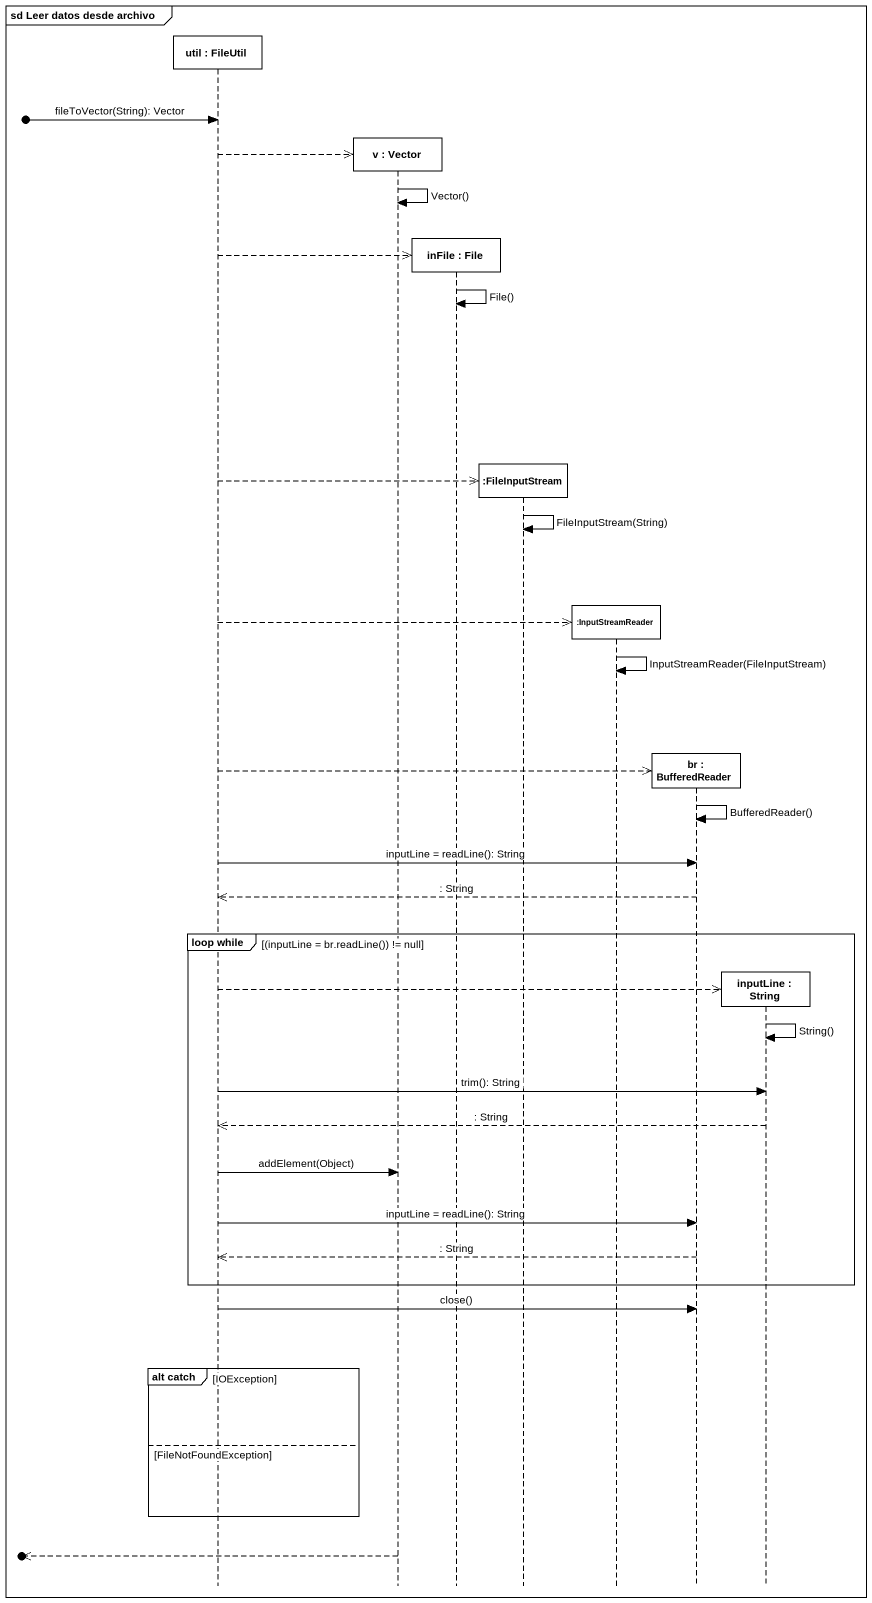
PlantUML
@startuml
mainframe sd Leer datos desde archivo
hide footbox
participant "util : FileUtil" as util
participant "v : Vector" as v
participant "inFile : File" as inFile
participant ":FileInputStream" as FileInputStream
participant ":InputStreamReader" as InputStreamReader
participant "br : BufferedReader" as br
participant "inputLine : String" as inputLine

[o-> util : fileToVector(String): Vector
util -->> v **
v -> v : Vector()
util -->> inFile **
inFile -> inFile : File()
util -->> FileInputStream **
FileInputStream -> FileInputStream : FileInputStream(String)
util -->> InputStreamReader **
InputStreamReader -> InputStreamReader : InputStreamReader(FileInputStream)
util -->> br **
br -> br : BufferedReader()
util -> br : inputLine = readLine(): String
br -->> util : : String
group loop while [(inputLine = br.readLine()) != null]
  util -->> inputLine **
  inputLine -> inputLine : String()
  util -> inputLine : trim(): String
  inputLine -->> util : : String
  util -> v : addElement(Object)
  util -> br : inputLine = readLine(): String
  br -->> util : : String
end
util -> br : close()
group alt catch [IOException]
else FileNotFoundException
end
[o<<-- v
@enduml
